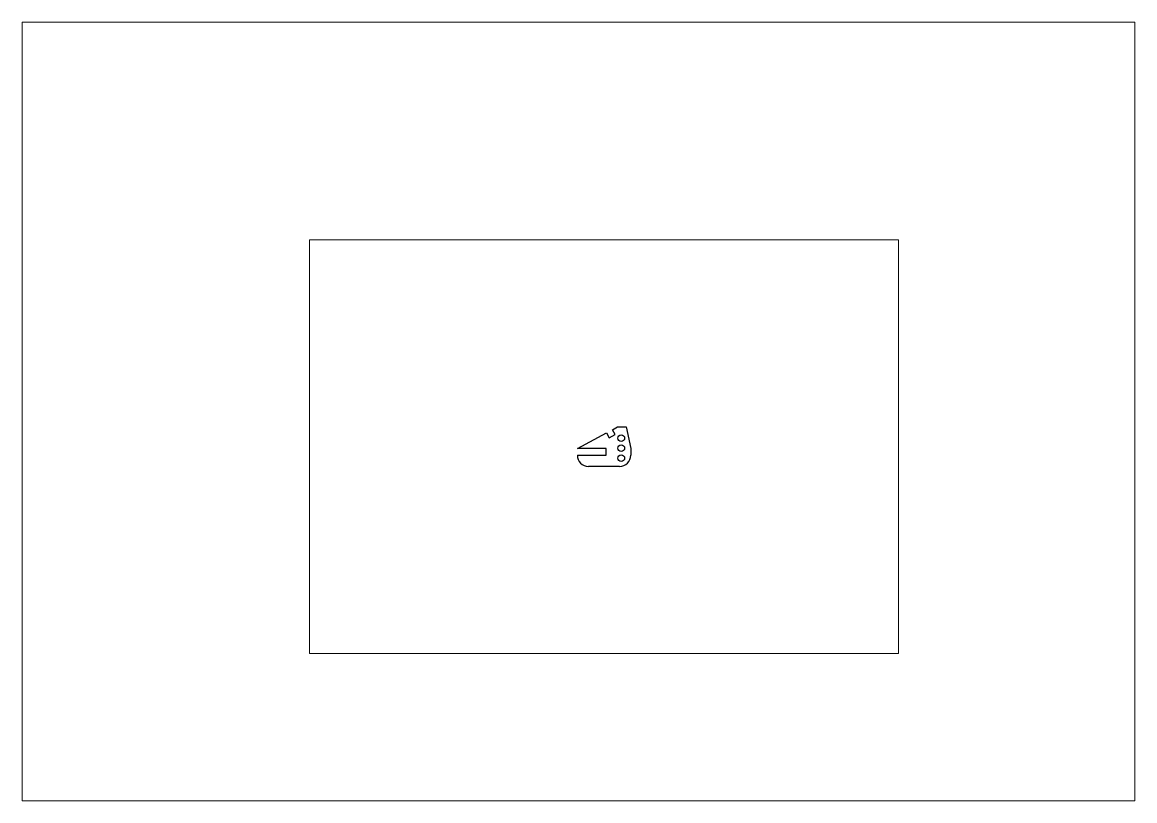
# Paper-space layout 'Layout1' of a CAD drawing. Extents: x 0 to 500, y 0 to 350.
# The model-space entities are those that its viewports show. They can reach past a viewport. Long polylines and large blocks are cut down to what shows.
import ezdxf

# ---------------------------------------------------------------- set-up
doc = ezdxf.new("R2010")
doc.units = 0
doc.header["$MEASUREMENT"] = 0

msp = doc.modelspace()

# ---------------------------------------------------------------- linework, layer by layer
at = {"color": 7, "linetype": 'Continuous'}
for p, q in [((249.48724, 158.34252), (262.59574, 165.40072)), ((262.59574, 165.40072), (263.766, 163.22731)), ((265.23717, 166.82299), (267.49247, 168.03734)), ((266.40743, 164.64958), (265.23717, 166.82299)), ((267.49247, 168.03734), (271.48724, 168.03734)), ((271.48724, 168.03734), (273.48724, 158.34252)), ((263.766, 163.22731), (266.40743, 164.64958)), ((262.48724, 158.34252), (249.48724, 158.34252)), ((249.48724, 155.34252), (262.48724, 155.34252)), ((262.48724, 155.34252), (262.48724, 158.34252)), ((273.48724, 158.34252), (273.48724, 155.34252)), ((268.48724, 150.34252), (254.48724, 150.34252))]:
    msp.add_line(p, q, dxfattribs=at)
for centre in [(269.2274, 163.03734), (269.2274, 158.53734), (269.2274, 154.03734)]:
    msp.add_circle(centre, 1.51315, dxfattribs=at)
for centre, start, end in [((254.48724, 155.34252), 180, 270), ((268.48724, 155.34252), 270, 0)]:
    msp.add_arc(centre, 5, start, end, dxfattribs=at)

psp = doc.layouts.get("Layout1")

# ---------------------------------------------------------------- viewports
at = {"layer": '0', "color": 3, "linetype": 'Continuous'}
psp.add_viewport(center=(250, 175), size=(500, 350), view_center_point=(250, 175), view_height=350, dxfattribs=at)
psp.add_viewport(center=(261.48724, 159.18993), size=(264.76951, 185.99511), view_center_point=(261.48724, 159.18993), view_height=185.99511, status=3, dxfattribs=at)

doc.saveas('drawing.dxf')
